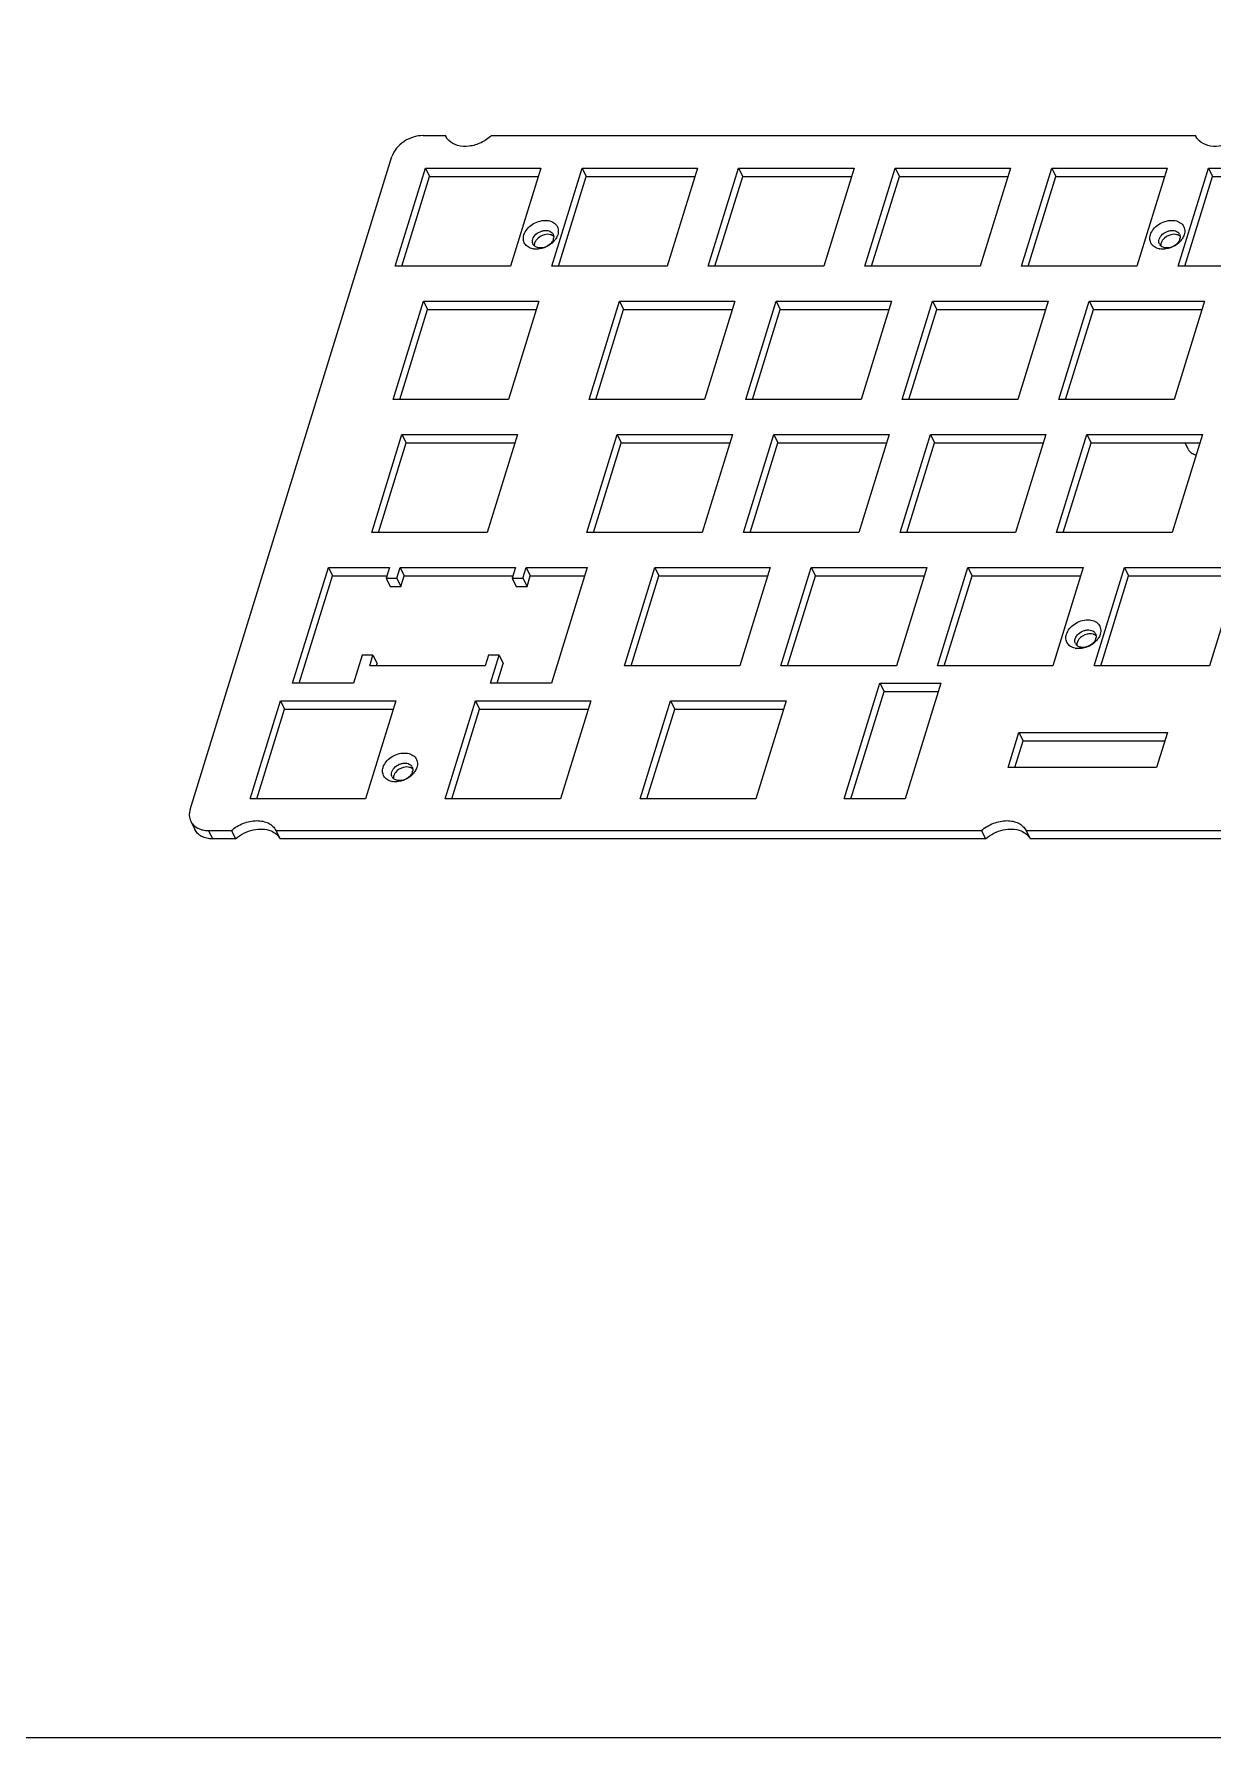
# Model space of a CAD drawing. Header units: millimetres. Extents: x 1341 to 3576, y -414 to 1667.
# Drawn here: x 1723.4 to 1855.1, y 1000.6 to 1191.1 of the extents above; entities that cross this region are included whole.
import ezdxf

# ---------------------------------------------------------------- set-up
doc = ezdxf.new("R2010")
doc.units = ezdxf.units.MM

msp = doc.modelspace()

# ---------------------------------------------------------------- linework, layer by layer
at = {"color": 7, "linetype": 'Continuous'}
for p, q in [((1766.835, 1179.721), (1769.324, 1179.721)), ((1769.324, 1179.721), (1769.365, 1179.639)), ((1769.363, 1179.638), (1769.324, 1179.721)), ((1774.478, 1179.721), (1853.141, 1179.721)), ((1853.141, 1179.721), (1853.181, 1179.639)), ((1853.179, 1179.638), (1853.141, 1179.721)), ((1740.798, 1104.404), (1763.346, 1177.371)), ((1763.703, 1165.112), (1767.091, 1176.078)), ((1764.448, 1165.112), (1767.549, 1175.146)), ((1767.091, 1176.078), (1767.549, 1175.146)), ((1767.091, 1176.078), (1779.986, 1176.078)), ((1767.549, 1175.146), (1779.698, 1175.146)), ((1779.986, 1176.078), (1776.597, 1165.112)), ((1781.203, 1165.112), (1784.592, 1176.078)), ((1781.948, 1165.112), (1785.049, 1175.146)), ((1784.592, 1176.078), (1785.049, 1175.146)), ((1784.592, 1176.078), (1797.486, 1176.078)), ((1785.049, 1175.146), (1797.198, 1175.146)), ((1797.486, 1176.078), (1794.098, 1165.112)), ((1798.703, 1165.112), (1802.092, 1176.078)), ((1799.449, 1165.112), (1802.549, 1175.146)), ((1802.092, 1176.078), (1802.549, 1175.146)), ((1802.092, 1176.078), (1814.987, 1176.078)), ((1802.549, 1175.146), (1814.698, 1175.146)), ((1814.987, 1176.078), (1811.598, 1165.112)), ((1816.203, 1165.112), (1819.592, 1176.078)), ((1816.949, 1165.112), (1820.049, 1175.146)), ((1819.592, 1176.078), (1820.049, 1175.146)), ((1819.592, 1176.078), (1832.487, 1176.078)), ((1820.049, 1175.146), (1832.199, 1175.146)), ((1832.487, 1176.078), (1829.098, 1165.112)), ((1833.703, 1165.112), (1837.092, 1176.078)), ((1834.449, 1165.112), (1837.55, 1175.146)), ((1837.092, 1176.078), (1837.55, 1175.146)), ((1837.092, 1176.078), (1849.987, 1176.078)), ((1837.55, 1175.146), (1849.699, 1175.146)), ((1849.987, 1176.078), (1846.598, 1165.112)), ((1851.203, 1165.112), (1854.592, 1176.078)), ((1851.949, 1165.112), (1855.05, 1175.146)), ((1854.592, 1176.078), (1855.05, 1175.146)), ((1854.592, 1176.078), (1867.487, 1176.078)), ((1855.05, 1175.146), (1867.199, 1175.146)), ((1776.597, 1165.112), (1763.703, 1165.112)), ((1794.098, 1165.112), (1781.203, 1165.112)), ((1811.598, 1165.112), (1798.703, 1165.112)), ((1829.098, 1165.112), (1816.203, 1165.112)), ((1846.598, 1165.112), (1833.703, 1165.112)), ((1864.098, 1165.112), (1851.203, 1165.112)), ((1763.492, 1150.229), (1766.881, 1161.195)), ((1764.238, 1150.229), (1767.339, 1160.263)), ((1766.881, 1161.195), (1767.339, 1160.263)), ((1766.881, 1161.195), (1779.776, 1161.195)), ((1767.339, 1160.263), (1779.488, 1160.263)), ((1779.776, 1161.195), (1776.387, 1150.229)), ((1785.381, 1150.229), (1788.77, 1161.195)), ((1786.127, 1150.229), (1789.228, 1160.263)), ((1788.77, 1161.195), (1789.228, 1160.263)), ((1788.77, 1161.195), (1801.665, 1161.195)), ((1789.228, 1160.263), (1801.377, 1160.263)), ((1801.665, 1161.195), (1798.276, 1150.229)), ((1802.881, 1150.229), (1806.27, 1161.195)), ((1803.627, 1150.229), (1806.728, 1160.263)), ((1806.27, 1161.195), (1806.728, 1160.263)), ((1806.27, 1161.195), (1819.165, 1161.195)), ((1806.728, 1160.263), (1818.877, 1160.263)), ((1819.165, 1161.195), (1815.776, 1150.229)), ((1820.381, 1150.229), (1823.77, 1161.195)), ((1821.127, 1150.229), (1824.228, 1160.263)), ((1823.77, 1161.195), (1824.228, 1160.263)), ((1823.77, 1161.195), (1836.665, 1161.195)), ((1824.228, 1160.263), (1836.377, 1160.263)), ((1836.665, 1161.195), (1833.276, 1150.229)), ((1837.882, 1150.229), (1841.271, 1161.195)), ((1838.627, 1150.229), (1841.728, 1160.263)), ((1841.271, 1161.195), (1841.728, 1160.263)), ((1841.271, 1161.195), (1854.165, 1161.195)), ((1841.728, 1160.263), (1853.877, 1160.263)), ((1854.165, 1161.195), (1850.776, 1150.229)), ((1776.387, 1150.229), (1763.492, 1150.229)), ((1798.276, 1150.229), (1785.381, 1150.229)), ((1815.776, 1150.229), (1802.881, 1150.229)), ((1833.276, 1150.229), (1820.381, 1150.229)), ((1850.776, 1150.229), (1837.882, 1150.229)), ((1761.085, 1135.345), (1764.474, 1146.312)), ((1761.831, 1135.345), (1764.931, 1145.38)), ((1764.474, 1146.312), (1764.931, 1145.38)), ((1764.474, 1146.312), (1777.369, 1146.312)), ((1764.931, 1145.38), (1777.081, 1145.38)), ((1777.369, 1146.312), (1773.98, 1135.345)), ((1785.125, 1135.345), (1788.514, 1146.312)), ((1785.87, 1135.345), (1788.971, 1145.38)), ((1788.514, 1146.312), (1788.971, 1145.38)), ((1788.514, 1146.312), (1801.408, 1146.312)), ((1788.971, 1145.38), (1801.12, 1145.38)), ((1801.408, 1146.312), (1798.02, 1135.345)), ((1802.625, 1135.345), (1806.014, 1146.312)), ((1803.371, 1135.345), (1806.471, 1145.38)), ((1806.014, 1146.312), (1806.471, 1145.38)), ((1806.014, 1146.312), (1818.909, 1146.312)), ((1806.471, 1145.38), (1818.62, 1145.38)), ((1818.909, 1146.312), (1815.52, 1135.345)), ((1820.125, 1135.345), (1823.514, 1146.312)), ((1820.871, 1135.345), (1823.971, 1145.38)), ((1823.514, 1146.312), (1823.971, 1145.38)), ((1823.514, 1146.312), (1836.409, 1146.312)), ((1823.971, 1145.38), (1836.121, 1145.38)), ((1836.409, 1146.312), (1833.02, 1135.345)), ((1837.625, 1135.345), (1841.014, 1146.312)), ((1838.371, 1135.345), (1841.472, 1145.38)), ((1841.014, 1146.312), (1841.472, 1145.38)), ((1841.014, 1146.312), (1853.909, 1146.312)), ((1841.472, 1145.38), (1853.621, 1145.38)), ((1853.909, 1146.312), (1850.52, 1135.345)), ((1852.325, 1144.673), (1851.978, 1145.38)), ((1773.98, 1135.345), (1761.085, 1135.345)), ((1798.02, 1135.345), (1785.125, 1135.345)), ((1815.52, 1135.345), (1802.625, 1135.345)), ((1833.02, 1135.345), (1820.125, 1135.345)), ((1850.52, 1135.345), (1837.625, 1135.345)), ((1752.252, 1118.504), (1756.246, 1131.429)), ((1756.246, 1131.429), (1756.703, 1130.496)), ((1756.246, 1131.429), (1763.062, 1131.429)), ((1763.062, 1131.429), (1762.698, 1130.254)), ((1763.896, 1130.254), (1764.259, 1131.429)), ((1764.259, 1131.429), (1764.716, 1130.496)), ((1764.259, 1131.429), (1777.154, 1131.429)), ((1777.154, 1131.429), (1776.791, 1130.254)), ((1777.988, 1130.254), (1778.351, 1131.429)), ((1778.351, 1131.429), (1778.809, 1130.496)), ((1778.351, 1131.429), (1785.167, 1131.429)), ((1785.167, 1131.429), (1781.173, 1118.504)), ((1789.322, 1120.462), (1792.71, 1131.429)), ((1792.71, 1131.429), (1793.168, 1130.496)), ((1792.71, 1131.429), (1805.605, 1131.429)), ((1805.605, 1131.429), (1802.216, 1120.462)), ((1806.822, 1120.462), (1810.211, 1131.429)), ((1810.211, 1131.429), (1810.668, 1130.496)), ((1810.211, 1131.429), (1823.105, 1131.429)), ((1823.105, 1131.429), (1819.717, 1120.462)), ((1824.322, 1120.462), (1827.711, 1131.429)), ((1827.711, 1131.429), (1828.168, 1130.496)), ((1827.711, 1131.429), (1840.606, 1131.429)), ((1840.606, 1131.429), (1837.217, 1120.462)), ((1841.822, 1120.462), (1845.211, 1131.429)), ((1845.211, 1131.429), (1845.669, 1130.496)), ((1845.211, 1131.429), (1858.106, 1131.429)), ((1858.106, 1131.429), (1854.717, 1120.462)), ((1752.997, 1118.504), (1756.703, 1130.496)), ((1756.703, 1130.496), (1762.773, 1130.496)), ((1762.698, 1130.254), (1763.156, 1129.321)), ((1762.698, 1130.254), (1763.896, 1130.254)), ((1763.156, 1129.321), (1764.353, 1129.321)), ((1763.896, 1130.254), (1764.353, 1129.321)), ((1764.353, 1129.321), (1764.716, 1130.496)), ((1764.716, 1130.496), (1776.866, 1130.496)), ((1776.791, 1130.254), (1777.248, 1129.321)), ((1776.791, 1130.254), (1777.988, 1130.254)), ((1777.248, 1129.321), (1778.446, 1129.321)), ((1777.988, 1130.254), (1778.446, 1129.321)), ((1778.446, 1129.321), (1778.809, 1130.496)), ((1778.809, 1130.496), (1784.879, 1130.496)), ((1790.067, 1120.462), (1793.168, 1130.496)), ((1793.168, 1130.496), (1805.317, 1130.496)), ((1807.567, 1120.462), (1810.668, 1130.496)), ((1810.668, 1130.496), (1822.817, 1130.496)), ((1825.068, 1120.462), (1828.168, 1130.496)), ((1828.168, 1130.496), (1840.318, 1130.496)), ((1842.568, 1120.462), (1845.669, 1130.496)), ((1845.669, 1130.496), (1857.818, 1130.496)), ((1760.036, 1121.637), (1759.067, 1118.504)), ((1761.233, 1121.637), (1760.036, 1121.637)), ((1760.87, 1120.462), (1761.233, 1121.637)), ((1773.765, 1120.462), (1760.87, 1120.462)), ((1761.233, 1121.637), (1761.691, 1120.705)), ((1761.616, 1120.462), (1761.691, 1120.705)), ((1774.128, 1121.637), (1773.765, 1120.462)), ((1775.325, 1121.637), (1774.128, 1121.637)), ((1774.357, 1118.504), (1775.325, 1121.637)), ((1775.103, 1118.504), (1775.783, 1120.705)), ((1775.325, 1121.637), (1775.783, 1120.705)), ((1802.216, 1120.462), (1789.322, 1120.462)), ((1819.717, 1120.462), (1806.822, 1120.462)), ((1837.217, 1120.462), (1824.322, 1120.462)), ((1854.717, 1120.462), (1841.822, 1120.462)), ((1759.067, 1118.504), (1752.252, 1118.504)), ((1781.173, 1118.504), (1774.357, 1118.504)), ((1813.892, 1105.579), (1817.886, 1118.504)), ((1817.886, 1118.504), (1818.344, 1117.571)), ((1817.886, 1118.504), (1824.702, 1118.504)), ((1824.702, 1118.504), (1820.708, 1105.579)), ((1747.498, 1105.579), (1750.887, 1116.546)), ((1750.887, 1116.546), (1751.344, 1115.613)), ((1750.887, 1116.546), (1763.781, 1116.546)), ((1763.781, 1116.546), (1760.392, 1105.579)), ((1769.299, 1105.579), (1772.688, 1116.546)), ((1772.688, 1116.546), (1773.146, 1115.613)), ((1772.688, 1116.546), (1785.583, 1116.546)), ((1785.583, 1116.546), (1782.194, 1105.579)), ((1791.101, 1105.579), (1794.49, 1116.546)), ((1794.49, 1116.546), (1794.947, 1115.613)), ((1794.49, 1116.546), (1807.384, 1116.546)), ((1807.384, 1116.546), (1803.995, 1105.579)), ((1814.638, 1105.579), (1818.344, 1117.571)), ((1818.344, 1117.571), (1824.414, 1117.571)), ((1748.243, 1105.579), (1751.344, 1115.613)), ((1751.344, 1115.613), (1763.493, 1115.613)), ((1770.045, 1105.579), (1773.146, 1115.613)), ((1773.146, 1115.613), (1785.295, 1115.613)), ((1791.846, 1105.579), (1794.947, 1115.613)), ((1794.947, 1115.613), (1807.096, 1115.613)), ((1832.205, 1109.104), (1833.416, 1113.021)), ((1833.416, 1113.021), (1833.873, 1112.088)), ((1833.416, 1113.021), (1849.995, 1113.021)), ((1849.995, 1113.021), (1848.785, 1109.104)), ((1832.951, 1109.104), (1833.873, 1112.088)), ((1833.873, 1112.088), (1849.707, 1112.088)), ((1848.785, 1109.104), (1832.205, 1109.104)), ((1760.392, 1105.579), (1747.498, 1105.579)), ((1782.194, 1105.579), (1769.299, 1105.579)), ((1803.995, 1105.579), (1791.101, 1105.579)), ((1820.708, 1105.579), (1813.892, 1105.579)), ((1740.868, 1103.082), (1741.325, 1102.15)), ((1742.835, 1102.054), (1743.292, 1101.122)), ((1742.835, 1102.054), (1745.415, 1102.054)), ((1745.873, 1101.122), (1743.292, 1101.122)), ((1745.415, 1102.054), (1745.873, 1101.122)), ((1750.386, 1102.054), (1750.843, 1101.122)), ((1750.386, 1102.054), (1829.232, 1102.054)), ((1829.689, 1101.122), (1750.843, 1101.122)), ((1829.232, 1102.054), (1829.689, 1101.122)), ((1834.202, 1102.054), (1834.66, 1101.122)), ((1834.202, 1102.054), (1912.127, 1102.054)), ((1912.585, 1101.122), (1834.66, 1101.122))]:
    msp.add_line(p, q, dxfattribs=at)
msp.add_lwpolyline([(1340.511, 1381.495), (2067.089, 1381.495), (2067.089, 1000.633), (1340.511, 1000.633)], close=True)
for centre, radius, start, end in [((1779.706, 1167.882), 0.663, 206.21537, 220.95666), ((1780.515, 1167.27), 1.299, 141.46403, 148.15575), ((1780.761, 1168.397), 0.663, 26.21538, 40.95668), ((1780.536, 1168.403), 0.889, 342.76342, 351.40694), ((1779.821, 1169.394), 2.202, 320.87226, 323.62455), ((1849.707, 1167.882), 0.663, 206.21537, 220.95666), ((1850.515, 1167.27), 1.299, 141.46403, 148.15575), ((1850.761, 1168.397), 0.663, 26.21538, 40.95668), ((1850.536, 1168.403), 0.889, 342.76342, 351.40694), ((1849.821, 1169.394), 2.202, 320.87226, 323.62455), ((1779.459, 1168.881), 1.848, 258.03751, 261.07409), ((1849.46, 1168.881), 1.848, 258.03751, 261.07409), ((1785.147, 1135.142), 0.793, 15.02254, 19.31437), ((1841.38, 1123.748), 0.663, 26.21538, 40.95668), ((1841.155, 1123.753), 0.889, 342.76342, 351.40694), ((1840.079, 1124.231), 1.848, 258.03751, 261.07409), ((1840.325, 1123.232), 0.663, 206.21537, 220.95666), ((1841.134, 1122.62), 1.299, 141.46403, 148.15575), ((1840.44, 1124.744), 2.202, 320.87226, 323.62455), ((1764.77, 1107.737), 1.299, 141.46403, 148.15575), ((1765.016, 1108.864), 0.663, 26.21538, 40.95668), ((1764.791, 1108.87), 0.889, 342.76342, 351.40694), ((1764.076, 1109.861), 2.202, 320.87226, 323.62455), ((1763.715, 1109.348), 1.848, 258.03751, 261.07409), ((1763.962, 1108.349), 0.663, 206.21537, 220.95666)]:
    msp.add_arc(centre, radius, start, end, dxfattribs=at)
for points, knots in [([(1766.835, 1179.721), (1766.46, 1179.721), (1765.689, 1179.587), (1764.358, 1178.948), (1763.555, 1178.047), (1763.346, 1177.371)], [0, 0, 0, 0, 0.2549246, 0.5196302, 1, 1, 1, 1]), ([(1769.715, 1179.153), (1769.679, 1179.188), (1769.541, 1179.334), (1769.428, 1179.504), (1769.362, 1179.638)], [0, 0, 0, 0, 0.2536654, 1, 1, 1, 1]), ([(1774.478, 1179.721), (1774.14, 1179.397), (1773.349, 1178.862), (1772.023, 1178.465), (1770.73, 1178.511), (1769.982, 1178.893), (1769.715, 1179.153)], [0, 0, 0, 0, 0.2702227, 0.5393373, 0.7856019, 1, 1, 1, 1]), ([(1853.532, 1179.153), (1853.496, 1179.188), (1853.358, 1179.334), (1853.245, 1179.504), (1853.179, 1179.638)], [0, 0, 0, 0, 0.2536654, 1, 1, 1, 1]), ([(1858.295, 1179.721), (1857.956, 1179.397), (1857.165, 1178.862), (1855.839, 1178.465), (1854.547, 1178.511), (1853.798, 1178.893), (1853.532, 1179.153)], [0, 0, 0, 0, 0.2702227, 0.5393373, 0.7856019, 1, 1, 1, 1]), ([(1778.101, 1168.637), (1778.244, 1169.099), (1778.792, 1169.715), (1779.703, 1170.151), (1780.46, 1170.283), (1781.159, 1170.175), (1781.709, 1169.82), (1781.982, 1169.247), (1781.938, 1168.833), (1781.877, 1168.637)], [0, 0, 0, 0, 0.2627484, 0.4075587, 0.546976, 0.6729108, 0.7839537, 0.8884201, 1, 1, 1, 1]), ([(1848.102, 1168.637), (1848.245, 1169.099), (1848.793, 1169.715), (1849.704, 1170.151), (1850.46, 1170.283), (1851.16, 1170.175), (1851.71, 1169.82), (1851.983, 1169.247), (1851.939, 1168.833), (1851.878, 1168.637)], [0, 0, 0, 0, 0.2627484, 0.4075587, 0.546976, 0.6729108, 0.7839537, 0.8884201, 1, 1, 1, 1]), ([(1779.076, 1167.073), (1778.895, 1167.112), (1778.554, 1167.239), (1778.169, 1167.614), (1778.002, 1168.117), (1778.049, 1168.467), (1778.101, 1168.637)], [0, 0, 0, 0, 0.2664406, 0.5086543, 0.7457426, 1, 1, 1, 1]), ([(1779.054, 1167.765), (1779.049, 1167.795), (1779.035, 1167.92), (1779.054, 1168.048), (1779.082, 1168.139)], [0, 0, 0, 0, 0.2414713, 1, 1, 1, 1]), ([(1779.082, 1168.139), (1779.146, 1168.348), (1779.43, 1168.74), (1779.947, 1169.031), (1780.413, 1169.126), (1780.835, 1169.116), (1781.136, 1168.976), (1781.261, 1168.832)], [0, 0, 0, 0, 0.2475224, 0.5217801, 0.6566827, 0.7829302, 1, 1, 1, 1]), ([(1779.931, 1167.16), (1779.789, 1167.16), (1779.52, 1167.201), (1779.287, 1167.353), (1779.205, 1167.447)], [0, 0, 0, 0, 0.5314246, 1, 1, 1, 1]), ([(1779.296, 1167.704), (1779.288, 1167.679), (1779.261, 1167.579), (1779.253, 1167.474), (1779.259, 1167.397)], [0, 0, 0, 0, 0.2588537, 1, 1, 1, 1]), ([(1779.412, 1167.955), (1779.399, 1167.935), (1779.353, 1167.855), (1779.316, 1167.77), (1779.296, 1167.704)], [0, 0, 0, 0, 0.2587573, 1, 1, 1, 1]), ([(1780.749, 1168.684), (1780.633, 1168.684), (1780.164, 1168.624), (1779.72, 1168.357), (1779.499, 1168.079)], [0, 0, 0, 0, 0.2474303, 1, 1, 1, 1]), ([(1781.117, 1167.605), (1781.023, 1167.532), (1780.633, 1167.27), (1780.176, 1167.105), (1779.828, 1167.055)], [0, 0, 0, 0, 0.2514743, 1, 1, 1, 1]), ([(1781.181, 1167.765), (1781.109, 1167.673), (1780.77, 1167.343), (1780.285, 1167.16), (1779.931, 1167.16)], [0, 0, 0, 0, 0.2483024, 1, 1, 1, 1]), ([(1781.167, 1168.609), (1781.136, 1168.621), (1781.001, 1168.666), (1780.857, 1168.684), (1780.749, 1168.684)], [0, 0, 0, 0, 0.2388888, 1, 1, 1, 1]), ([(1781.529, 1168.004), (1781.5, 1167.968), (1781.374, 1167.823), (1781.231, 1167.693), (1781.117, 1167.605)], [0, 0, 0, 0, 0.2447252, 1, 1, 1, 1]), ([(1781.42, 1168.453), (1781.402, 1168.469), (1781.326, 1168.533), (1781.237, 1168.581), (1781.167, 1168.609)], [0, 0, 0, 0, 0.2423073, 1, 1, 1, 1]), ([(1781.385, 1168.139), (1781.375, 1168.107), (1781.325, 1167.973), (1781.249, 1167.85), (1781.181, 1167.765)], [0, 0, 0, 0, 0.2380775, 1, 1, 1, 1]), ([(1781.356, 1168.69), (1781.371, 1168.659), (1781.424, 1168.526), (1781.431, 1168.377), (1781.415, 1168.27)], [0, 0, 0, 0, 0.2441232, 1, 1, 1, 1]), ([(1781.877, 1168.637), (1781.863, 1168.59), (1781.792, 1168.395), (1781.687, 1168.214), (1781.594, 1168.088)], [0, 0, 0, 0, 0.2393202, 1, 1, 1, 1]), ([(1849.077, 1167.073), (1848.895, 1167.112), (1848.555, 1167.239), (1848.169, 1167.614), (1848.003, 1168.117), (1848.049, 1168.467), (1848.102, 1168.637)], [0, 0, 0, 0, 0.2664406, 0.5086543, 0.7457426, 1, 1, 1, 1]), ([(1849.054, 1167.765), (1849.049, 1167.795), (1849.036, 1167.92), (1849.054, 1168.048), (1849.083, 1168.139)], [0, 0, 0, 0, 0.2414713, 1, 1, 1, 1]), ([(1849.083, 1168.139), (1849.147, 1168.348), (1849.431, 1168.74), (1849.948, 1169.031), (1850.414, 1169.126), (1850.836, 1169.116), (1851.137, 1168.976), (1851.262, 1168.832)], [0, 0, 0, 0, 0.2475224, 0.5217801, 0.6566827, 0.7829302, 1, 1, 1, 1]), ([(1849.931, 1167.16), (1849.79, 1167.16), (1849.52, 1167.201), (1849.288, 1167.353), (1849.206, 1167.447)], [0, 0, 0, 0, 0.5314246, 1, 1, 1, 1]), ([(1849.296, 1167.704), (1849.288, 1167.679), (1849.262, 1167.579), (1849.254, 1167.474), (1849.259, 1167.397)], [0, 0, 0, 0, 0.2588537, 1, 1, 1, 1]), ([(1849.412, 1167.955), (1849.4, 1167.935), (1849.353, 1167.855), (1849.316, 1167.77), (1849.296, 1167.704)], [0, 0, 0, 0, 0.2587573, 1, 1, 1, 1]), ([(1850.75, 1168.684), (1850.634, 1168.684), (1850.164, 1168.624), (1849.72, 1168.357), (1849.5, 1168.079)], [0, 0, 0, 0, 0.2474303, 1, 1, 1, 1]), ([(1851.117, 1167.605), (1851.024, 1167.532), (1850.634, 1167.27), (1850.177, 1167.105), (1849.829, 1167.055)], [0, 0, 0, 0, 0.2514743, 1, 1, 1, 1]), ([(1851.182, 1167.765), (1851.109, 1167.673), (1850.771, 1167.343), (1850.286, 1167.16), (1849.931, 1167.16)], [0, 0, 0, 0, 0.2483024, 1, 1, 1, 1]), ([(1851.168, 1168.609), (1851.136, 1168.621), (1851.001, 1168.666), (1850.858, 1168.684), (1850.75, 1168.684)], [0, 0, 0, 0, 0.2388888, 1, 1, 1, 1]), ([(1851.53, 1168.004), (1851.5, 1167.968), (1851.375, 1167.823), (1851.232, 1167.693), (1851.117, 1167.605)], [0, 0, 0, 0, 0.2447252, 1, 1, 1, 1]), ([(1851.421, 1168.453), (1851.403, 1168.469), (1851.327, 1168.533), (1851.238, 1168.581), (1851.168, 1168.609)], [0, 0, 0, 0, 0.2423073, 1, 1, 1, 1]), ([(1851.385, 1168.139), (1851.375, 1168.107), (1851.326, 1167.973), (1851.25, 1167.85), (1851.182, 1167.765)], [0, 0, 0, 0, 0.2380775, 1, 1, 1, 1]), ([(1851.356, 1168.69), (1851.371, 1168.659), (1851.424, 1168.526), (1851.431, 1168.377), (1851.415, 1168.27)], [0, 0, 0, 0, 0.2441232, 1, 1, 1, 1]), ([(1851.878, 1168.637), (1851.864, 1168.59), (1851.793, 1168.395), (1851.688, 1168.214), (1851.595, 1168.088)], [0, 0, 0, 0, 0.2393202, 1, 1, 1, 1]), ([(1779.828, 1167.055), (1779.772, 1167.047), (1779.555, 1167.024), (1779.333, 1167.03), (1779.173, 1167.055)], [0, 0, 0, 0, 0.2586129, 1, 1, 1, 1]), ([(1849.829, 1167.055), (1849.773, 1167.047), (1849.555, 1167.024), (1849.334, 1167.03), (1849.173, 1167.055)], [0, 0, 0, 0, 0.2586129, 1, 1, 1, 1]), ([(1852.325, 1144.673), (1852.349, 1144.624), (1852.461, 1144.433), (1852.635, 1144.281), (1852.78, 1144.197)], [0, 0, 0, 0, 0.2446016, 1, 1, 1, 1]), ([(1852.78, 1144.197), (1852.811, 1144.179), (1852.945, 1144.109), (1853.089, 1144.06), (1853.201, 1144.035)], [0, 0, 0, 0, 0.2419023, 1, 1, 1, 1]), ([(1838.72, 1123.987), (1838.863, 1124.449), (1839.412, 1125.065), (1840.322, 1125.502), (1841.079, 1125.633), (1841.779, 1125.526), (1842.328, 1125.17), (1842.601, 1124.598), (1842.557, 1124.183), (1842.497, 1123.987)], [0, 0, 0, 0, 0.2627484, 0.4075587, 0.546976, 0.6729108, 0.7839537, 0.8884201, 1, 1, 1, 1]), ([(1839.696, 1122.423), (1839.514, 1122.462), (1839.174, 1122.59), (1838.788, 1122.964), (1838.622, 1123.468), (1838.668, 1123.818), (1838.72, 1123.987)], [0, 0, 0, 0, 0.2664406, 0.5086543, 0.7457426, 1, 1, 1, 1]), ([(1839.701, 1123.49), (1839.766, 1123.698), (1840.05, 1124.09), (1840.567, 1124.382), (1841.033, 1124.477), (1841.454, 1124.466), (1841.756, 1124.327), (1841.881, 1124.182)], [0, 0, 0, 0, 0.2475224, 0.5217801, 0.6566827, 0.7829302, 1, 1, 1, 1]), ([(1841.369, 1124.034), (1841.252, 1124.034), (1840.783, 1123.974), (1840.339, 1123.707), (1840.118, 1123.429)], [0, 0, 0, 0, 0.2474303, 1, 1, 1, 1]), ([(1841.786, 1123.959), (1841.755, 1123.972), (1841.62, 1124.017), (1841.477, 1124.034), (1841.369, 1124.034)], [0, 0, 0, 0, 0.2388888, 1, 1, 1, 1]), ([(1842.04, 1123.803), (1842.022, 1123.82), (1841.945, 1123.883), (1841.856, 1123.932), (1841.786, 1123.959)], [0, 0, 0, 0, 0.2423073, 1, 1, 1, 1]), ([(1841.975, 1124.041), (1841.99, 1124.009), (1842.043, 1123.876), (1842.05, 1123.727), (1842.034, 1123.62)], [0, 0, 0, 0, 0.2441232, 1, 1, 1, 1]), ([(1842.497, 1123.987), (1842.482, 1123.94), (1842.412, 1123.746), (1842.306, 1123.565), (1842.213, 1123.438)], [0, 0, 0, 0, 0.2393202, 1, 1, 1, 1]), ([(1839.673, 1123.115), (1839.668, 1123.145), (1839.654, 1123.271), (1839.673, 1123.399), (1839.701, 1123.49)], [0, 0, 0, 0, 0.2414713, 1, 1, 1, 1]), ([(1840.448, 1122.406), (1840.392, 1122.398), (1840.174, 1122.374), (1839.952, 1122.381), (1839.792, 1122.406)], [0, 0, 0, 0, 0.2586129, 1, 1, 1, 1]), ([(1840.55, 1122.511), (1840.409, 1122.511), (1840.139, 1122.551), (1839.906, 1122.703), (1839.825, 1122.797)], [0, 0, 0, 0, 0.5314246, 1, 1, 1, 1]), ([(1839.915, 1123.055), (1839.907, 1123.029), (1839.881, 1122.929), (1839.872, 1122.824), (1839.878, 1122.747)], [0, 0, 0, 0, 0.2588537, 1, 1, 1, 1]), ([(1840.031, 1123.306), (1840.018, 1123.285), (1839.972, 1123.205), (1839.935, 1123.12), (1839.915, 1123.055)], [0, 0, 0, 0, 0.2587573, 1, 1, 1, 1]), ([(1841.736, 1122.955), (1841.643, 1122.883), (1841.252, 1122.621), (1840.796, 1122.456), (1840.448, 1122.406)], [0, 0, 0, 0, 0.2514743, 1, 1, 1, 1]), ([(1841.801, 1123.115), (1841.728, 1123.024), (1841.389, 1122.693), (1840.904, 1122.511), (1840.55, 1122.511)], [0, 0, 0, 0, 0.2483024, 1, 1, 1, 1]), ([(1842.149, 1123.354), (1842.119, 1123.318), (1841.993, 1123.173), (1841.851, 1123.043), (1841.736, 1122.955)], [0, 0, 0, 0, 0.2447252, 1, 1, 1, 1]), ([(1842.004, 1123.49), (1841.994, 1123.457), (1841.944, 1123.324), (1841.868, 1123.2), (1841.801, 1123.115)], [0, 0, 0, 0, 0.2380775, 1, 1, 1, 1]), ([(1762.357, 1109.104), (1762.5, 1109.566), (1763.048, 1110.182), (1763.959, 1110.618), (1764.715, 1110.75), (1765.415, 1110.642), (1765.965, 1110.287), (1766.238, 1109.715), (1766.194, 1109.3), (1766.133, 1109.104)], [0, 0, 0, 0, 0.2627484, 0.4075587, 0.546976, 0.6729108, 0.7839537, 0.8884201, 1, 1, 1, 1]), ([(1763.332, 1107.54), (1763.15, 1107.579), (1762.81, 1107.707), (1762.424, 1108.081), (1762.258, 1108.584), (1762.304, 1108.935), (1762.357, 1109.104)], [0, 0, 0, 0, 0.2664406, 0.5086543, 0.7457426, 1, 1, 1, 1]), ([(1763.309, 1108.232), (1763.304, 1108.262), (1763.291, 1108.387), (1763.309, 1108.515), (1763.338, 1108.607)], [0, 0, 0, 0, 0.2414713, 1, 1, 1, 1]), ([(1763.338, 1108.607), (1763.402, 1108.815), (1763.686, 1109.207), (1764.203, 1109.498), (1764.669, 1109.593), (1765.091, 1109.583), (1765.392, 1109.443), (1765.517, 1109.299)], [0, 0, 0, 0, 0.2475224, 0.5217801, 0.6566827, 0.7829302, 1, 1, 1, 1]), ([(1763.667, 1108.422), (1763.655, 1108.402), (1763.608, 1108.322), (1763.571, 1108.237), (1763.551, 1108.172)], [0, 0, 0, 0, 0.2587573, 1, 1, 1, 1]), ([(1765.005, 1109.151), (1764.888, 1109.151), (1764.419, 1109.091), (1763.975, 1108.824), (1763.755, 1108.546)], [0, 0, 0, 0, 0.2474303, 1, 1, 1, 1]), ([(1765.423, 1109.076), (1765.391, 1109.089), (1765.256, 1109.134), (1765.113, 1109.151), (1765.005, 1109.151)], [0, 0, 0, 0, 0.2388888, 1, 1, 1, 1]), ([(1765.785, 1108.471), (1765.755, 1108.435), (1765.63, 1108.29), (1765.487, 1108.16), (1765.372, 1108.072)], [0, 0, 0, 0, 0.2447252, 1, 1, 1, 1]), ([(1765.676, 1108.92), (1765.658, 1108.936), (1765.582, 1109), (1765.493, 1109.048), (1765.423, 1109.076)], [0, 0, 0, 0, 0.2423073, 1, 1, 1, 1]), ([(1765.64, 1108.607), (1765.63, 1108.574), (1765.581, 1108.44), (1765.505, 1108.317), (1765.437, 1108.232)], [0, 0, 0, 0, 0.2380775, 1, 1, 1, 1]), ([(1765.611, 1109.157), (1765.626, 1109.126), (1765.679, 1108.993), (1765.686, 1108.844), (1765.67, 1108.737)], [0, 0, 0, 0, 0.2441232, 1, 1, 1, 1]), ([(1766.133, 1109.104), (1766.119, 1109.057), (1766.048, 1108.862), (1765.943, 1108.681), (1765.85, 1108.555)], [0, 0, 0, 0, 0.2393202, 1, 1, 1, 1]), ([(1764.084, 1107.522), (1764.028, 1107.514), (1763.81, 1107.491), (1763.589, 1107.497), (1763.428, 1107.523)], [0, 0, 0, 0, 0.2586129, 1, 1, 1, 1]), ([(1764.186, 1107.627), (1764.045, 1107.627), (1763.775, 1107.668), (1763.543, 1107.82), (1763.461, 1107.914)], [0, 0, 0, 0, 0.5314246, 1, 1, 1, 1]), ([(1763.551, 1108.172), (1763.543, 1108.146), (1763.517, 1108.046), (1763.508, 1107.941), (1763.514, 1107.864)], [0, 0, 0, 0, 0.2588537, 1, 1, 1, 1]), ([(1765.372, 1108.072), (1765.279, 1108), (1764.889, 1107.737), (1764.432, 1107.572), (1764.084, 1107.522)], [0, 0, 0, 0, 0.2514743, 1, 1, 1, 1]), ([(1765.437, 1108.232), (1765.364, 1108.14), (1765.026, 1107.81), (1764.541, 1107.627), (1764.186, 1107.627)], [0, 0, 0, 0, 0.2483024, 1, 1, 1, 1]), ([(1740.798, 1104.404), (1740.729, 1104.182), (1740.66, 1103.727), (1740.772, 1103.277), (1740.868, 1103.082)], [0, 0, 0, 0, 0.5173561, 1, 1, 1, 1]), ([(1740.868, 1103.082), (1740.973, 1102.867), (1741.305, 1102.468), (1741.767, 1102.244), (1742.016, 1102.169)], [0, 0, 0, 0, 0.4795093, 1, 1, 1, 1]), ([(1745.415, 1102.054), (1745.806, 1102.397), (1746.705, 1102.936), (1747.967, 1103.2), (1748.925, 1103.107), (1749.548, 1102.893), (1750.056, 1102.543), (1750.298, 1102.224), (1750.386, 1102.054)], [0, 0, 0, 0, 0.2782212, 0.549047, 0.6742462, 0.7901702, 0.8977203, 1, 1, 1, 1]), ([(1829.232, 1102.054), (1829.622, 1102.397), (1830.521, 1102.936), (1831.783, 1103.2), (1832.742, 1103.107), (1833.365, 1102.893), (1833.872, 1102.543), (1834.114, 1102.224), (1834.202, 1102.054)], [0, 0, 0, 0, 0.2782212, 0.549047, 0.6742462, 0.7901702, 0.8977203, 1, 1, 1, 1]), ([(1743.292, 1101.122), (1743.076, 1101.122), (1742.658, 1101.163), (1742.085, 1101.363), (1741.62, 1101.693), (1741.403, 1101.992), (1741.325, 1102.15)], [0, 0, 0, 0, 0.2778381, 0.5350061, 0.773139, 1, 1, 1, 1]), ([(1742.016, 1102.169), (1742.08, 1102.15), (1742.348, 1102.081), (1742.625, 1102.054), (1742.835, 1102.054)], [0, 0, 0, 0, 0.2415465, 1, 1, 1, 1]), ([(1745.873, 1101.122), (1746.151, 1101.367), (1746.779, 1101.785), (1748.104, 1102.271), (1749.227, 1102.261), (1749.842, 1102.004)], [0, 0, 0, 0, 0.2631889, 0.5270984, 1, 1, 1, 1]), ([(1749.842, 1102.004), (1750.057, 1101.914), (1750.453, 1101.679), (1750.742, 1101.316), (1750.843, 1101.122)], [0, 0, 0, 0, 0.5156599, 1, 1, 1, 1]), ([(1829.689, 1101.122), (1829.968, 1101.367), (1830.595, 1101.785), (1831.92, 1102.271), (1833.043, 1102.261), (1833.659, 1102.004)], [0, 0, 0, 0, 0.2631889, 0.5270984, 1, 1, 1, 1]), ([(1833.659, 1102.004), (1833.874, 1101.914), (1834.27, 1101.679), (1834.559, 1101.316), (1834.66, 1101.122)], [0, 0, 0, 0, 0.5156599, 1, 1, 1, 1])]:
    msp.add_open_spline(points, degree=3, knots=knots, dxfattribs=at)
for points in [[(1779.111, 1167.589), (1779.084, 1167.644), (1779.065, 1167.704), (1779.054, 1167.765)], [(1849.112, 1167.589), (1849.085, 1167.644), (1849.065, 1167.704), (1849.054, 1167.765)], [(1839.731, 1122.939), (1839.703, 1122.995), (1839.684, 1123.054), (1839.673, 1123.115)], [(1763.367, 1108.056), (1763.34, 1108.111), (1763.32, 1108.171), (1763.309, 1108.232)]]:
    msp.add_open_spline(points, degree=3, dxfattribs=at)

doc.saveas('drawing.dxf')
